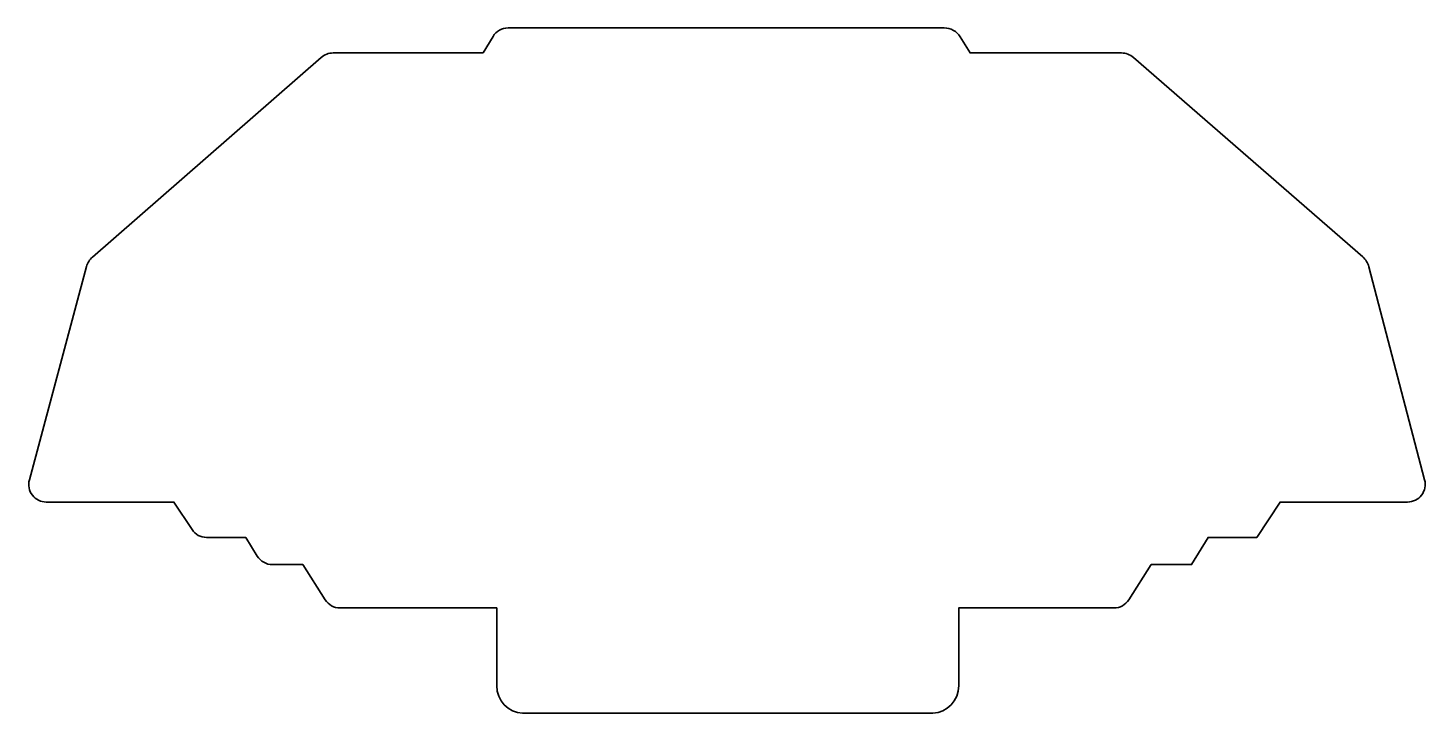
# Model space of a CAD drawing. Header units: millimetres. Extents: x 116.9 to 160.8, y -286.5 to -265.
import ezdxf

# ---------------------------------------------------------------- set-up
doc = ezdxf.new("R2010")
doc.units = ezdxf.units.MM
doc.header["$MEASUREMENT"] = 0
doc.layers.add('Layer 1', color=7, linetype='Continuous', lineweight=0)

msp = doc.modelspace()

# ---------------------------------------------------------------- linework, layer by layer
at = {"layer": 'Layer 1', "color": 250, "lineweight": 35}
msp.add_open_spline([(132.472, -286.507), (132.024, -286.507), (131.66, -286.12), (131.66, -285.645), (131.66, -285.645), (131.66, -283.207), (131.66, -283.207), (131.66, -283.207), (126.742, -283.207), (126.742, -283.207), (126.551, -283.207), (126.376, -283.111), (126.274, -282.95), (126.274, -282.95), (125.57, -281.846), (125.57, -281.846), (125.57, -281.846), (124.617, -281.846), (124.617, -281.846), (124.424, -281.846), (124.242, -281.744), (124.142, -281.58), (124.142, -281.58), (123.781, -280.993), (123.781, -280.993), (123.781, -280.993), (122.548, -280.993), (122.548, -280.993), (122.365, -280.993), (122.195, -280.901), (122.094, -280.747), (122.094, -280.747), (121.525, -279.881), (121.525, -279.881), (121.525, -279.881), (117.516, -279.881), (117.516, -279.881), (117.344, -279.881), (117.185, -279.803), (117.08, -279.666), (116.975, -279.53), (116.94, -279.356), (116.985, -279.189), (116.985, -279.189), (118.781, -272.487), (118.781, -272.487), (118.812, -272.371), (118.877, -272.267), (118.968, -272.187), (118.968, -272.187), (126.148, -265.921), (126.148, -265.921), (126.252, -265.829), (126.387, -265.779), (126.526, -265.779), (126.526, -265.779), (131.231, -265.779), (131.231, -265.779), (131.231, -265.779), (131.545, -265.26), (131.545, -265.26), (131.644, -265.096), (131.824, -264.995), (132.016, -264.995), (132.016, -264.995), (145.71, -264.995), (145.71, -264.995), (145.919, -264.995), (146.108, -265.1), (146.218, -265.278), (146.218, -265.278), (146.527, -265.779), (146.527, -265.779), (146.527, -265.779), (151.279, -265.779), (151.279, -265.779), (151.417, -265.779), (151.551, -265.829), (151.655, -265.92), (151.655, -265.92), (158.858, -272.185), (158.858, -272.185), (158.951, -272.266), (159.017, -272.372), (159.048, -272.491), (159.048, -272.491), (160.8, -279.185), (160.8, -279.185), (160.844, -279.352), (160.809, -279.527), (160.703, -279.665), (160.597, -279.802), (160.437, -279.881), (160.263, -279.881), (160.263, -279.881), (156.262, -279.881), (156.262, -279.881), (156.262, -279.881), (155.529, -280.995), (155.529, -280.995), (155.529, -280.995), (154.001, -280.995), (154.001, -280.995), (154.001, -280.995), (153.48, -281.846), (153.48, -281.846), (153.48, -281.846), (152.215, -281.846), (152.215, -281.846), (152.215, -281.846), (151.51, -282.952), (151.51, -282.952), (151.408, -283.112), (151.234, -283.207), (151.044, -283.207), (151.044, -283.207), (146.169, -283.207), (146.169, -283.207), (146.169, -283.207), (146.169, -285.645), (146.169, -285.645), (146.169, -286.12), (145.805, -286.507), (145.358, -286.507), (145.358, -286.507), (132.472, -286.507), (132.472, -286.507)], degree=3, knots=[0, 0, 0, 0, 1, 1, 1, 2, 2, 2, 3, 3, 3, 4, 4, 4, 5, 5, 5, 6, 6, 6, 7, 7, 7, 8, 8, 8, 9, 9, 9, 10, 10, 10, 11, 11, 11, 12, 12, 12, 13, 13, 13, 14, 14, 14, 15, 15, 15, 16, 16, 16, 17, 17, 17, 18, 18, 18, 19, 19, 19, 20, 20, 20, 21, 21, 21, 22, 22, 22, 23, 23, 23, 24, 24, 24, 25, 25, 25, 26, 26, 26, 27, 27, 27, 28, 28, 28, 29, 29, 29, 30, 30, 30, 31, 31, 31, 32, 32, 32, 33, 33, 33, 34, 34, 34, 35, 35, 35, 36, 36, 36, 37, 37, 37, 38, 38, 38, 39, 39, 39, 40, 40, 40, 41, 41, 41, 42, 42, 42, 42], dxfattribs=at)

doc.saveas('drawing.dxf')
